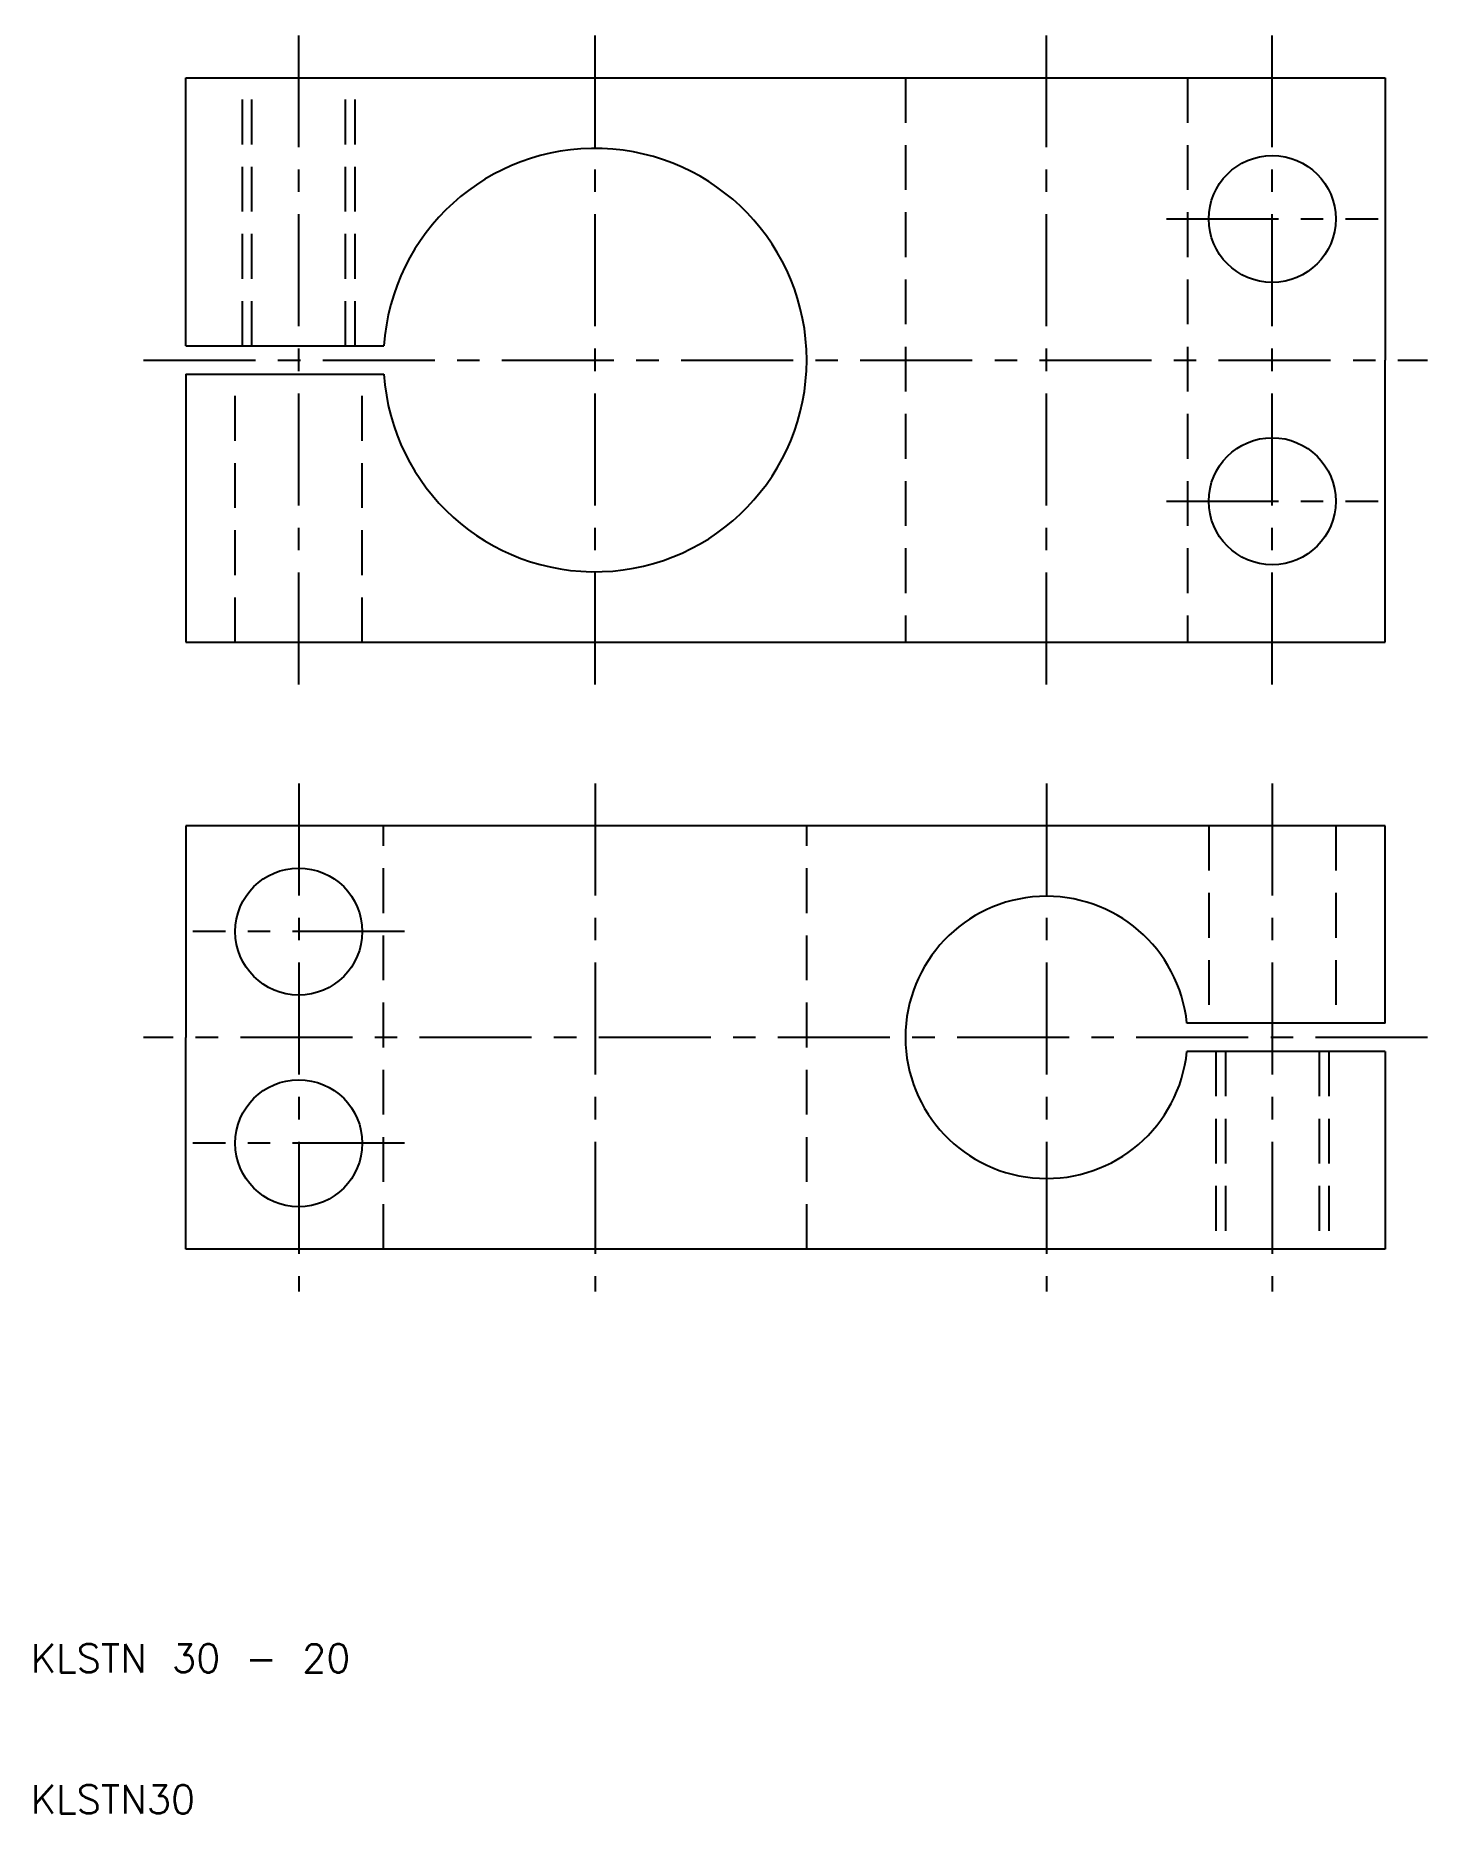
# Model space of a CAD drawing. Extents: x 10 to 109, y 10 to 136.
import ezdxf

# ---------------------------------------------------------------- set-up
doc = ezdxf.new("R2010")
doc.units = 0
doc.header["$LTSCALE"] = 0.25
doc.linetypes.add('CENTER', pattern=[50.8, 31.75, -6.35, 6.35, -6.35])
doc.linetypes.add('DASHED', pattern=[19.05, 12.7, -6.35])
doc.layers.get('0').update_dxf_attribs({"linetype": 'CONTINUOUS'})
doc.layers.add('CENTER', color=1, linetype='CENTER')
doc.styles.get("Standard").update_dxf_attribs({"font": 'txt.shx', "bigfont": 'extfont.shx'})

msp = doc.modelspace()

# ---------------------------------------------------------------- linework, layer by layer
for p, q in [((21, 133), (106, 133)), ((21, 114), (21, 133)), ((106, 133), (106, 113)), ((21, 114), (35.0334, 114)), ((106, 93), (106, 113)), ((21, 112), (21, 93)), ((21, 112), (35.0334, 112)), ((21, 93), (106, 93)), ((106, 80), (21, 80)), ((21, 80), (21, 65)), ((106, 66), (106, 80)), ((106, 66), (91.9499, 66)), ((21, 50), (21, 65)), ((106, 64), (91.9499, 64)), ((106, 64), (106, 50)), ((106, 50), (21, 50))]:
    msp.add_line(p, q)
at = {"color": 3, "linetype": 'DASHED'}
for p, q in [((25, 114), (25, 133)), ((25.6765, 114), (25.6765, 133)), ((32.3235, 114), (32.3235, 133)), ((33, 114), (33, 133)), ((72, 133), (72, 93)), ((92, 133), (92, 93)), ((24.5, 93), (24.5, 112)), ((33.5, 93), (33.5, 112)), ((35, 50), (35, 80)), ((65, 50), (65, 80)), ((93.5, 80), (93.5, 66)), ((102.5, 80), (102.5, 66)), ((94, 64), (94, 50)), ((94.6765, 64), (94.6765, 50)), ((101.3235, 64), (101.3235, 50)), ((102, 64), (102, 50))]:
    msp.add_line(p, q, dxfattribs=at)
for centre in [(98, 123), (98, 103), (29, 72.5), (29, 57.5)]:
    msp.add_circle(centre, 4.5)
for centre, radius, start, end in [((50, 113), 15, 183.822554, 176.177446), ((82, 65), 10, 5.73917, 354.26083)]:
    msp.add_arc(centre, radius, start, end)
at = {"layer": 'CENTER', "color": 1, "linetype": 'CENTER'}
for p, q in [((29, 90), (29, 136)), ((50, 90), (50, 136)), ((82, 90), (82, 136)), ((98, 90), (98, 136)), ((90.5, 123), (105.5, 123)), ((18, 113), (109, 113)), ((90.5, 103), (105.5, 103)), ((29, 83), (29, 47)), ((50, 83), (50, 47)), ((82, 83), (82, 47)), ((98, 83), (98, 47)), ((36.5, 72.5), (21.5, 72.5)), ((109, 65), (18, 65)), ((36.5, 57.5), (21.5, 57.5))]:
    msp.add_line(p, q, dxfattribs=at)

# ---------------------------------------------------------------- texts
for s, p in [('KLSTN 30 - 20', (10, 20)), ('KLSTN30', (10, 10))]:
    msp.add_text(s, height=2).set_placement(p)

doc.saveas('drawing.dxf')
